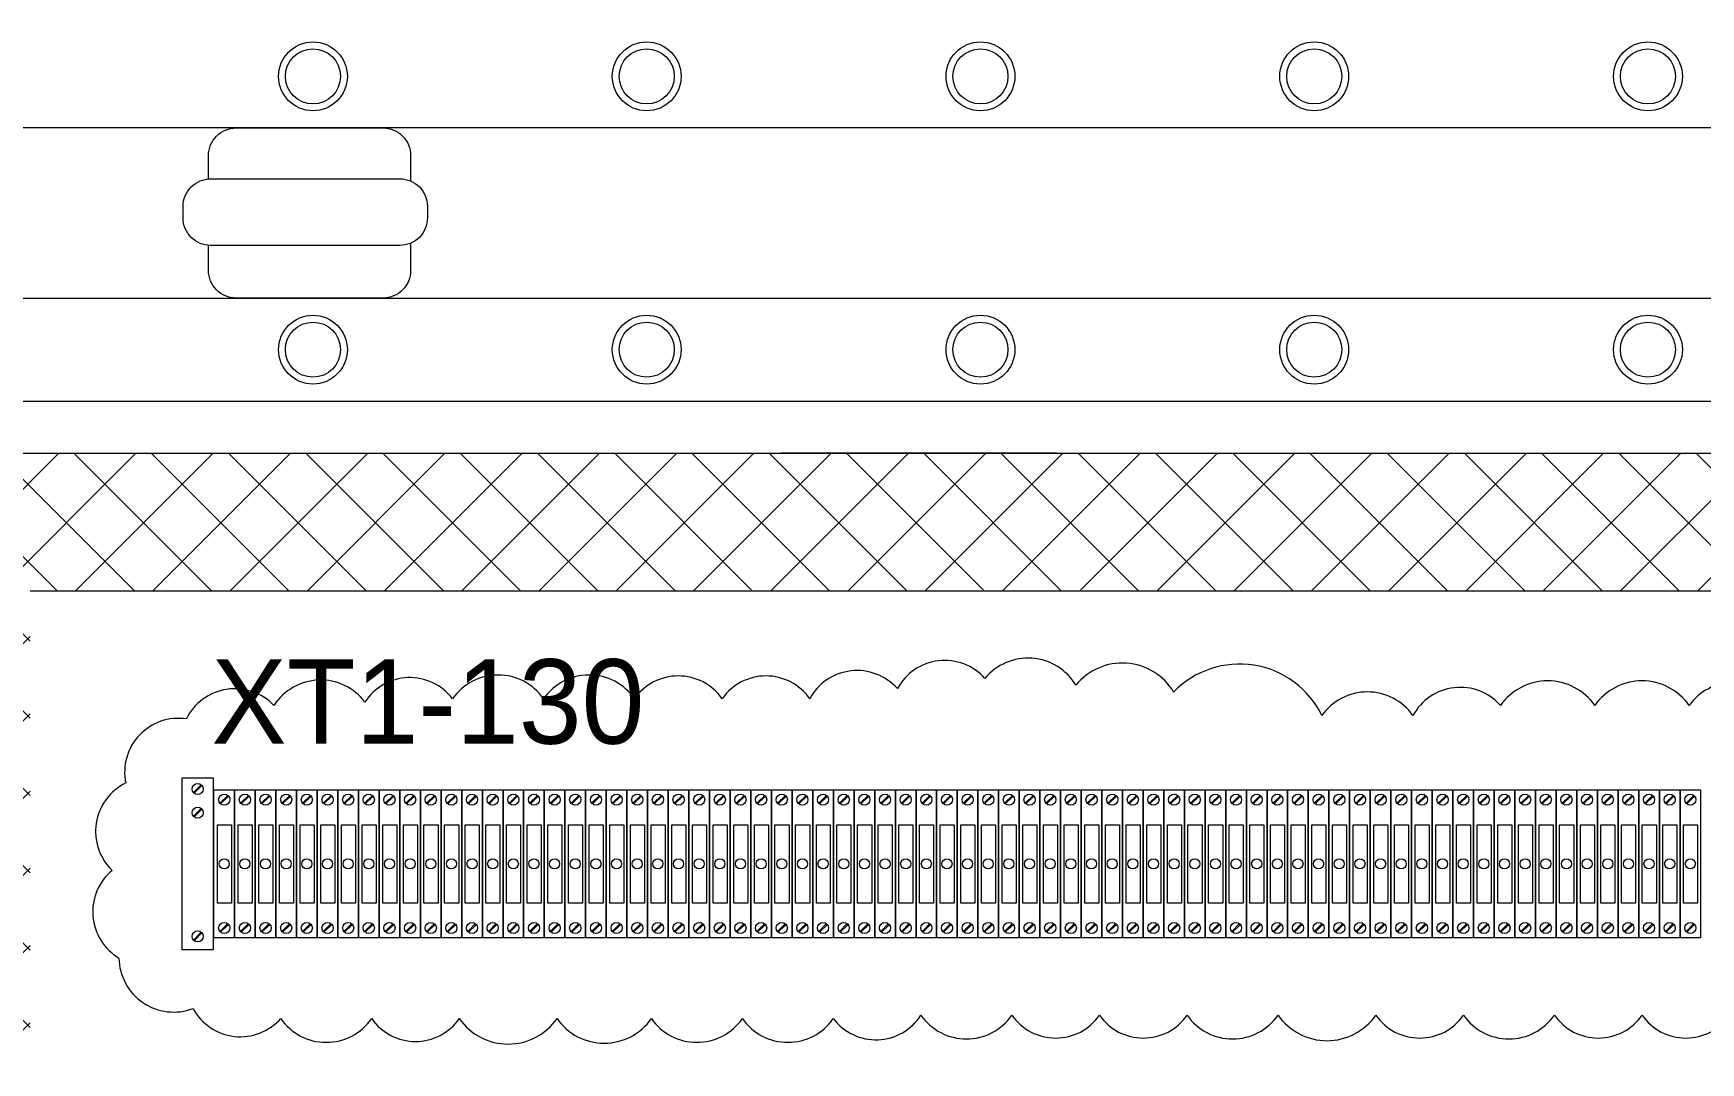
# Model space of a CAD drawing. Header units: millimetres. Extents: x 32626 to 72822, y 60047 to 123188.
# Drawn here: x 33074.3 to 33365, y 68895.9 to 69075.4 of the extents above; entities that cross this region are included whole.
import ezdxf

# ---------------------------------------------------------------- set-up
doc = ezdxf.new("R2010")
doc.units = ezdxf.units.MM
doc.header["$LTSCALE"] = 10
doc.layers.add('1轮廓实线层', color=7, linetype='Continuous', lineweight=18)
doc.layers.add('6文字层', color=3, linetype='Continuous', lineweight=18)
doc.styles.add('样式 1', font='SIMYOU.TTF', dxfattribs={"width": 0.75})

msp = doc.modelspace()

# ---------------------------------------------------------------- hatches: boundary and pattern name
at = {"layer": '1轮廓实线层'}
h = msp.add_hatch(dxfattribs=at)
h.set_pattern_fill('ANSI37', color=256, scale=3, style=0)
h.set_pattern_definition([(45, (1626.673, 2082.644), (-6.7351921, 6.7351921), []), (135, (1626.673, 2082.644), (-6.7351921, -6.7351921), [])])
h.paths.add_polyline_path([(33783.76, 68756.33), (33783.76, 69002.19), (33049.69, 69002.19), (33049.69, 68756.33)])
h.paths.add_polyline_path([(33759.76, 68780.33), (33759.76, 68867.26), (33073.69, 68867.26), (33073.69, 68780.33)], flags=16)
h.paths.add_polyline_path([(33759.76, 68891.26), (33759.76, 68978.19), (33073.69, 68978.19), (33073.69, 68891.26)], flags=16)

# ---------------------------------------------------------------- linework, layer by layer
for p, q in [((33019.53, 69011.26), (33813.93, 69011.26)), ((33049.69, 69002.19), (33783.76, 69002.19)), ((33252.69, 69002.19), (33204.69, 69002.19)), ((33073.69, 68978.19), (33759.76, 68978.19))]:
    msp.add_line(p, q, dxfattribs=at)
at = {"layer": '1轮廓实线层', "lineweight": 13}
for p, q in [((33100.23, 68945.58), (33105.63, 68945.58)), ((33100.23, 68915.58), (33100.23, 68945.58)), ((33105.63, 68945.58), (33105.63, 68915.58)), ((33102.18, 68943.02), (33103.56, 68944.4)), ((33102.3, 68942.9), (33103.68, 68944.27)), ((33105.76, 68917.7), (33105.76, 68943.5)), ((33105.76, 68943.5), (33109.36, 68943.5)), ((33106.81, 68941.16), (33108.19, 68942.54)), ((33106.93, 68941.04), (33108.31, 68942.42)), ((33109.36, 68943.5), (33109.36, 68917.7)), ((33109.36, 68943.5), (33112.96, 68943.5)), ((33109.36, 68917.7), (33109.36, 68943.5)), ((33110.41, 68941.16), (33111.79, 68942.54)), ((33110.53, 68941.04), (33111.91, 68942.42)), ((33112.96, 68943.5), (33112.96, 68917.7)), ((33112.96, 68943.5), (33116.56, 68943.5)), ((33112.96, 68917.7), (33112.96, 68943.5)), ((33114.01, 68941.16), (33115.39, 68942.54)), ((33114.13, 68941.04), (33115.51, 68942.42)), ((33116.56, 68943.5), (33116.56, 68917.7)), ((33116.56, 68943.5), (33120.16, 68943.5)), ((33116.56, 68917.7), (33116.56, 68943.5)), ((33117.61, 68941.16), (33118.99, 68942.54)), ((33117.73, 68941.04), (33119.11, 68942.42)), ((33120.16, 68943.5), (33120.16, 68917.7)), ((33120.16, 68943.5), (33123.76, 68943.5)), ((33120.16, 68917.7), (33120.16, 68943.5)), ((33121.21, 68941.16), (33122.59, 68942.54)), ((33121.34, 68941.04), (33122.71, 68942.42)), ((33123.76, 68943.5), (33123.76, 68917.7)), ((33123.77, 68943.5), (33127.37, 68943.5)), ((33123.77, 68917.7), (33123.77, 68943.5)), ((33124.82, 68941.16), (33126.19, 68942.54)), ((33124.94, 68941.04), (33126.32, 68942.42)), ((33127.37, 68943.5), (33127.37, 68917.7)), ((33127.37, 68943.5), (33130.97, 68943.5)), ((33127.37, 68917.7), (33127.37, 68943.5)), ((33128.42, 68941.16), (33129.8, 68942.54)), ((33128.54, 68941.04), (33129.92, 68942.42)), ((33130.97, 68943.5), (33130.97, 68917.7)), ((33130.97, 68943.5), (33134.57, 68943.5)), ((33130.97, 68917.7), (33130.97, 68943.5)), ((33132.02, 68941.16), (33133.4, 68942.54)), ((33132.14, 68941.04), (33133.52, 68942.42)), ((33134.57, 68943.5), (33134.57, 68917.7)), ((33134.57, 68943.5), (33138.17, 68943.5)), ((33134.57, 68917.7), (33134.57, 68943.5)), ((33135.62, 68941.16), (33137, 68942.54)), ((33135.74, 68941.04), (33137.12, 68942.42)), ((33138.17, 68943.5), (33138.17, 68917.7)), ((33138.17, 68943.5), (33141.77, 68943.5)), ((33138.17, 68917.7), (33138.17, 68943.5)), ((33139.22, 68941.16), (33140.6, 68942.54)), ((33139.34, 68941.04), (33140.72, 68942.42)), ((33141.77, 68943.5), (33141.77, 68917.7)), ((33141.77, 68943.5), (33145.37, 68943.5)), ((33141.77, 68917.7), (33141.77, 68943.5)), ((33142.82, 68941.16), (33144.2, 68942.54)), ((33142.94, 68941.04), (33144.32, 68942.42)), ((33145.37, 68943.5), (33145.37, 68917.7)), ((33145.37, 68943.5), (33148.97, 68943.5)), ((33145.37, 68917.7), (33145.37, 68943.5)), ((33146.42, 68941.16), (33147.8, 68942.54)), ((33146.54, 68941.04), (33147.92, 68942.42)), ((33148.97, 68943.5), (33148.97, 68917.7)), ((33148.97, 68943.5), (33152.57, 68943.5)), ((33148.97, 68917.7), (33148.97, 68943.5)), ((33150.02, 68941.16), (33151.4, 68942.54)), ((33150.14, 68941.04), (33151.52, 68942.42)), ((33152.57, 68943.5), (33152.57, 68917.7)), ((33152.57, 68943.5), (33156.17, 68943.5)), ((33152.57, 68917.7), (33152.57, 68943.5)), ((33153.62, 68941.16), (33155, 68942.54)), ((33153.74, 68941.04), (33155.12, 68942.42)), ((33156.17, 68943.5), (33156.17, 68917.7)), ((33156.17, 68943.5), (33159.77, 68943.5)), ((33156.17, 68917.7), (33156.17, 68943.5)), ((33157.22, 68941.16), (33158.6, 68942.54)), ((33157.34, 68941.04), (33158.72, 68942.42)), ((33159.77, 68943.5), (33159.77, 68917.7)), ((33159.77, 68943.5), (33163.37, 68943.5)), ((33159.77, 68917.7), (33159.77, 68943.5)), ((33160.82, 68941.16), (33162.2, 68942.54)), ((33160.94, 68941.04), (33162.32, 68942.42)), ((33163.37, 68943.5), (33163.37, 68917.7)), ((33163.37, 68943.5), (33166.97, 68943.5)), ((33163.37, 68917.7), (33163.37, 68943.5)), ((33164.42, 68941.16), (33165.8, 68942.54)), ((33164.55, 68941.04), (33165.92, 68942.42)), ((33166.97, 68943.5), (33166.97, 68917.7)), ((33166.97, 68943.5), (33170.57, 68943.5)), ((33166.97, 68917.7), (33166.97, 68943.5)), ((33168.03, 68941.16), (33169.4, 68942.54)), ((33168.15, 68941.04), (33169.53, 68942.42)), ((33170.57, 68943.5), (33170.57, 68917.7)), ((33170.58, 68943.5), (33174.18, 68943.5)), ((33170.58, 68917.7), (33170.58, 68943.5)), ((33171.63, 68941.16), (33173.01, 68942.54)), ((33171.75, 68941.04), (33173.13, 68942.42)), ((33174.18, 68943.5), (33174.18, 68917.7)), ((33174.18, 68943.5), (33177.78, 68943.5)), ((33174.18, 68917.7), (33174.18, 68943.5)), ((33175.23, 68941.16), (33176.61, 68942.54)), ((33175.35, 68941.04), (33176.73, 68942.42)), ((33177.78, 68943.5), (33177.78, 68917.7)), ((33177.78, 68943.5), (33181.38, 68943.5)), ((33177.78, 68917.7), (33177.78, 68943.5)), ((33178.83, 68941.16), (33180.21, 68942.54)), ((33178.95, 68941.04), (33180.33, 68942.42)), ((33181.38, 68943.5), (33181.38, 68917.7)), ((33181.38, 68943.5), (33184.98, 68943.5)), ((33181.38, 68917.7), (33181.38, 68943.5)), ((33182.43, 68941.16), (33183.81, 68942.54)), ((33182.55, 68941.04), (33183.93, 68942.42)), ((33184.98, 68943.5), (33184.98, 68917.7)), ((33184.98, 68943.5), (33188.58, 68943.5)), ((33184.98, 68917.7), (33184.98, 68943.5)), ((33186.03, 68941.16), (33187.41, 68942.54)), ((33186.15, 68941.04), (33187.53, 68942.42)), ((33188.58, 68943.5), (33188.58, 68917.7)), ((33188.58, 68943.5), (33192.18, 68943.5)), ((33188.58, 68917.7), (33188.58, 68943.5)), ((33189.63, 68941.16), (33191.01, 68942.54)), ((33189.75, 68941.04), (33191.13, 68942.42)), ((33192.18, 68943.5), (33192.18, 68917.7)), ((33192.18, 68943.5), (33195.78, 68943.5)), ((33192.18, 68917.7), (33192.18, 68943.5)), ((33193.23, 68941.16), (33194.61, 68942.54)), ((33193.35, 68941.04), (33194.73, 68942.42)), ((33195.78, 68943.5), (33195.78, 68917.7)), ((33195.78, 68943.5), (33199.38, 68943.5)), ((33195.78, 68917.7), (33195.78, 68943.5)), ((33196.83, 68941.16), (33198.21, 68942.54)), ((33196.95, 68941.04), (33198.33, 68942.42)), ((33199.38, 68943.5), (33199.38, 68917.7)), ((33199.38, 68943.5), (33202.98, 68943.5)), ((33199.38, 68917.7), (33199.38, 68943.5)), ((33200.43, 68941.16), (33201.81, 68942.54)), ((33200.55, 68941.04), (33201.93, 68942.42)), ((33202.98, 68943.5), (33202.98, 68917.7)), ((33202.98, 68943.5), (33206.58, 68943.5)), ((33202.98, 68917.7), (33202.98, 68943.5)), ((33204.03, 68941.16), (33205.41, 68942.54)), ((33204.15, 68941.04), (33205.53, 68942.42)), ((33206.58, 68943.5), (33206.58, 68917.7)), ((33206.58, 68943.5), (33210.18, 68943.5)), ((33206.58, 68917.7), (33206.58, 68943.5)), ((33207.63, 68941.16), (33209.01, 68942.54)), ((33207.75, 68941.04), (33209.13, 68942.42)), ((33210.18, 68943.5), (33210.18, 68917.7)), ((33210.18, 68943.5), (33213.78, 68943.5)), ((33210.18, 68917.7), (33210.18, 68943.5)), ((33211.23, 68941.16), (33212.61, 68942.54)), ((33211.36, 68941.04), (33212.73, 68942.42)), ((33213.78, 68943.5), (33213.78, 68917.7)), ((33213.79, 68943.5), (33217.39, 68943.5)), ((33213.79, 68917.7), (33213.79, 68943.5)), ((33214.84, 68941.16), (33216.21, 68942.54)), ((33214.96, 68941.04), (33216.34, 68942.42)), ((33217.39, 68943.5), (33217.39, 68917.7)), ((33217.39, 68943.5), (33220.99, 68943.5)), ((33217.39, 68917.7), (33217.39, 68943.5)), ((33218.44, 68941.16), (33219.82, 68942.54)), ((33218.56, 68941.04), (33219.94, 68942.42)), ((33220.99, 68943.5), (33220.99, 68917.7)), ((33220.99, 68943.5), (33224.59, 68943.5)), ((33220.99, 68917.7), (33220.99, 68943.5)), ((33222.04, 68941.16), (33223.42, 68942.54)), ((33222.16, 68941.04), (33223.54, 68942.42)), ((33224.59, 68943.5), (33224.59, 68917.7)), ((33224.59, 68943.5), (33228.19, 68943.5)), ((33224.59, 68917.7), (33224.59, 68943.5)), ((33225.64, 68941.16), (33227.02, 68942.54)), ((33225.76, 68941.04), (33227.14, 68942.42)), ((33228.19, 68943.5), (33228.19, 68917.7)), ((33228.19, 68943.5), (33231.79, 68943.5)), ((33228.19, 68917.7), (33228.19, 68943.5)), ((33229.24, 68941.16), (33230.62, 68942.54)), ((33229.36, 68941.04), (33230.74, 68942.42)), ((33231.79, 68943.5), (33231.79, 68917.7)), ((33231.79, 68943.5), (33235.39, 68943.5)), ((33231.79, 68917.7), (33231.79, 68943.5)), ((33232.84, 68941.16), (33234.22, 68942.54)), ((33232.96, 68941.04), (33234.34, 68942.42)), ((33235.39, 68943.5), (33235.39, 68917.7)), ((33235.39, 68943.5), (33238.99, 68943.5)), ((33235.39, 68917.7), (33235.39, 68943.5)), ((33236.44, 68941.16), (33237.82, 68942.54)), ((33236.56, 68941.04), (33237.94, 68942.42)), ((33238.99, 68943.5), (33238.99, 68917.7)), ((33238.99, 68943.5), (33242.59, 68943.5)), ((33238.99, 68917.7), (33238.99, 68943.5)), ((33240.04, 68941.16), (33241.42, 68942.54)), ((33240.16, 68941.04), (33241.54, 68942.42)), ((33242.59, 68943.5), (33242.59, 68917.7)), ((33242.59, 68943.5), (33246.19, 68943.5)), ((33242.59, 68917.7), (33242.59, 68943.5)), ((33243.64, 68941.16), (33245.02, 68942.54)), ((33243.76, 68941.04), (33245.14, 68942.42)), ((33246.19, 68943.5), (33246.19, 68917.7)), ((33246.19, 68943.5), (33249.79, 68943.5)), ((33246.19, 68917.7), (33246.19, 68943.5)), ((33247.24, 68941.16), (33248.62, 68942.54)), ((33247.36, 68941.04), (33248.74, 68942.42)), ((33249.79, 68943.5), (33249.79, 68917.7)), ((33249.79, 68943.5), (33253.39, 68943.5)), ((33249.79, 68917.7), (33249.79, 68943.5)), ((33250.84, 68941.16), (33252.22, 68942.54)), ((33250.96, 68941.04), (33252.34, 68942.42)), ((33253.39, 68943.5), (33253.39, 68917.7)), ((33253.39, 68943.5), (33256.99, 68943.5)), ((33253.39, 68917.7), (33253.39, 68943.5)), ((33254.44, 68941.16), (33255.82, 68942.54)), ((33254.57, 68941.04), (33255.94, 68942.42)), ((33256.99, 68943.5), (33256.99, 68917.7)), ((33257, 68943.5), (33260.6, 68943.5)), ((33257, 68917.7), (33257, 68943.5)), ((33258.05, 68941.16), (33259.42, 68942.54)), ((33258.17, 68941.04), (33259.55, 68942.42)), ((33260.6, 68943.5), (33260.6, 68917.7)), ((33260.6, 68943.5), (33264.2, 68943.5)), ((33260.6, 68917.7), (33260.6, 68943.5)), ((33261.65, 68941.16), (33263.03, 68942.54)), ((33261.77, 68941.04), (33263.15, 68942.42)), ((33264.2, 68943.5), (33264.2, 68917.7)), ((33264.2, 68943.5), (33267.8, 68943.5)), ((33264.2, 68917.7), (33264.2, 68943.5)), ((33265.25, 68941.16), (33266.63, 68942.54)), ((33265.37, 68941.04), (33266.75, 68942.42)), ((33267.8, 68943.5), (33267.8, 68917.7)), ((33267.8, 68943.5), (33271.4, 68943.5)), ((33267.8, 68917.7), (33267.8, 68943.5)), ((33268.85, 68941.16), (33270.23, 68942.54)), ((33268.97, 68941.04), (33270.35, 68942.42)), ((33271.4, 68943.5), (33271.4, 68917.7)), ((33271.4, 68943.5), (33275, 68943.5)), ((33271.4, 68917.7), (33271.4, 68943.5)), ((33272.45, 68941.16), (33273.83, 68942.54)), ((33272.57, 68941.04), (33273.95, 68942.42)), ((33275, 68943.5), (33275, 68917.7)), ((33275, 68943.5), (33278.6, 68943.5)), ((33275, 68917.7), (33275, 68943.5)), ((33276.05, 68941.16), (33277.43, 68942.54)), ((33276.17, 68941.04), (33277.55, 68942.42)), ((33278.6, 68943.5), (33278.6, 68917.7)), ((33278.6, 68943.5), (33282.2, 68943.5)), ((33278.6, 68917.7), (33278.6, 68943.5)), ((33279.65, 68941.16), (33281.03, 68942.54)), ((33279.77, 68941.04), (33281.15, 68942.42)), ((33282.2, 68943.5), (33282.2, 68917.7)), ((33282.2, 68943.5), (33285.8, 68943.5)), ((33282.2, 68917.7), (33282.2, 68943.5)), ((33283.25, 68941.16), (33284.63, 68942.54)), ((33283.37, 68941.04), (33284.75, 68942.42)), ((33285.8, 68943.5), (33285.8, 68917.7)), ((33285.8, 68943.5), (33289.4, 68943.5)), ((33285.8, 68917.7), (33285.8, 68943.5)), ((33286.85, 68941.16), (33288.23, 68942.54)), ((33286.97, 68941.04), (33288.35, 68942.42)), ((33289.4, 68943.5), (33289.4, 68917.7)), ((33289.4, 68943.5), (33293, 68943.5)), ((33289.4, 68917.7), (33289.4, 68943.5)), ((33290.45, 68941.16), (33291.83, 68942.54)), ((33290.57, 68941.04), (33291.95, 68942.42)), ((33293, 68943.5), (33293, 68917.7)), ((33293, 68943.5), (33296.6, 68943.5)), ((33293, 68917.7), (33293, 68943.5)), ((33294.05, 68941.16), (33295.43, 68942.54)), ((33294.17, 68941.04), (33295.55, 68942.42)), ((33296.6, 68943.5), (33296.6, 68917.7)), ((33296.6, 68943.5), (33300.2, 68943.5)), ((33296.6, 68917.7), (33296.6, 68943.5)), ((33297.65, 68941.16), (33299.03, 68942.54)), ((33297.78, 68941.04), (33299.15, 68942.42)), ((33300.2, 68943.5), (33300.2, 68917.7)), ((33300.2, 68943.5), (33303.8, 68943.5)), ((33300.2, 68917.7), (33300.2, 68943.5)), ((33301.25, 68941.16), (33302.63, 68942.54)), ((33301.38, 68941.04), (33302.75, 68942.42)), ((33303.8, 68943.5), (33303.8, 68917.7)), ((33303.81, 68943.5), (33307.41, 68943.5)), ((33303.81, 68917.7), (33303.81, 68943.5)), ((33304.86, 68941.16), (33306.23, 68942.54)), ((33304.98, 68941.04), (33306.36, 68942.42)), ((33307.41, 68943.5), (33307.41, 68917.7)), ((33307.41, 68943.5), (33311.01, 68943.5)), ((33307.41, 68917.7), (33307.41, 68943.5)), ((33308.46, 68941.16), (33309.84, 68942.54)), ((33308.58, 68941.04), (33309.96, 68942.42)), ((33311.01, 68943.5), (33311.01, 68917.7)), ((33311.01, 68943.5), (33314.61, 68943.5)), ((33311.01, 68917.7), (33311.01, 68943.5)), ((33312.06, 68941.16), (33313.44, 68942.54)), ((33312.18, 68941.04), (33313.56, 68942.42)), ((33314.61, 68943.5), (33314.61, 68917.7)), ((33314.61, 68943.5), (33318.21, 68943.5)), ((33314.61, 68917.7), (33314.61, 68943.5)), ((33315.66, 68941.16), (33317.04, 68942.54)), ((33315.78, 68941.04), (33317.16, 68942.42)), ((33318.21, 68943.5), (33318.21, 68917.7)), ((33318.21, 68943.5), (33321.81, 68943.5)), ((33318.21, 68917.7), (33318.21, 68943.5)), ((33319.26, 68941.16), (33320.64, 68942.54)), ((33319.38, 68941.04), (33320.76, 68942.42)), ((33321.81, 68943.5), (33321.81, 68917.7)), ((33321.81, 68943.5), (33325.41, 68943.5)), ((33321.81, 68917.7), (33321.81, 68943.5)), ((33322.86, 68941.16), (33324.24, 68942.54)), ((33322.98, 68941.04), (33324.36, 68942.42)), ((33325.41, 68943.5), (33325.41, 68917.7)), ((33325.41, 68943.5), (33329.01, 68943.5)), ((33325.41, 68917.7), (33325.41, 68943.5)), ((33326.46, 68941.16), (33327.84, 68942.54)), ((33326.58, 68941.04), (33327.96, 68942.42)), ((33329.01, 68943.5), (33329.01, 68917.7)), ((33329.01, 68943.5), (33332.61, 68943.5)), ((33329.01, 68917.7), (33329.01, 68943.5)), ((33330.06, 68941.16), (33331.44, 68942.54)), ((33330.18, 68941.04), (33331.56, 68942.42)), ((33332.61, 68943.5), (33332.61, 68917.7)), ((33332.61, 68943.5), (33336.21, 68943.5)), ((33332.61, 68917.7), (33332.61, 68943.5)), ((33333.66, 68941.16), (33335.04, 68942.54)), ((33333.78, 68941.04), (33335.16, 68942.42)), ((33336.21, 68943.5), (33336.21, 68917.7)), ((33336.21, 68943.5), (33339.81, 68943.5)), ((33336.21, 68917.7), (33336.21, 68943.5)), ((33337.26, 68941.16), (33338.64, 68942.54)), ((33337.38, 68941.04), (33338.76, 68942.42)), ((33339.81, 68943.5), (33339.81, 68917.7)), ((33339.81, 68943.5), (33343.41, 68943.5)), ((33339.81, 68917.7), (33339.81, 68943.5)), ((33340.86, 68941.16), (33342.24, 68942.54)), ((33340.98, 68941.04), (33342.36, 68942.42)), ((33343.41, 68943.5), (33343.41, 68917.7)), ((33343.41, 68943.5), (33347.01, 68943.5)), ((33343.41, 68917.7), (33343.41, 68943.5)), ((33344.46, 68941.16), (33345.84, 68942.54)), ((33344.59, 68941.04), (33345.96, 68942.42)), ((33347.01, 68943.5), (33347.01, 68917.7)), ((33347.02, 68943.5), (33350.62, 68943.5)), ((33347.02, 68917.7), (33347.02, 68943.5)), ((33348.07, 68941.16), (33349.44, 68942.54)), ((33348.19, 68941.04), (33349.57, 68942.42)), ((33350.62, 68943.5), (33350.62, 68917.7)), ((33350.62, 68943.5), (33354.22, 68943.5)), ((33350.62, 68917.7), (33350.62, 68943.5)), ((33351.67, 68941.16), (33353.05, 68942.54)), ((33351.79, 68941.04), (33353.17, 68942.42)), ((33354.22, 68943.5), (33354.22, 68917.7)), ((33354.22, 68943.5), (33357.82, 68943.5)), ((33354.22, 68917.7), (33354.22, 68943.5)), ((33355.27, 68941.16), (33356.65, 68942.54)), ((33355.39, 68941.04), (33356.77, 68942.42)), ((33357.82, 68943.5), (33357.82, 68917.7)), ((33357.82, 68943.5), (33361.42, 68943.5)), ((33357.82, 68917.7), (33357.82, 68943.5)), ((33358.87, 68941.16), (33360.25, 68942.54)), ((33358.99, 68941.04), (33360.37, 68942.42)), ((33361.42, 68943.5), (33361.42, 68917.7)), ((33361.42, 68943.5), (33365.02, 68943.5)), ((33361.42, 68917.7), (33361.42, 68943.5)), ((33362.47, 68941.16), (33363.85, 68942.54)), ((33362.59, 68941.04), (33363.97, 68942.42)), ((33365.02, 68943.5), (33365.02, 68917.7)), ((33102.18, 68938.89), (33103.56, 68940.27)), ((33102.3, 68938.77), (33103.68, 68940.15)), ((33106.81, 68918.79), (33108.19, 68920.17)), ((33106.93, 68918.67), (33108.31, 68920.04)), ((33110.41, 68918.79), (33111.79, 68920.17)), ((33110.53, 68918.67), (33111.91, 68920.04)), ((33114.01, 68918.79), (33115.39, 68920.17)), ((33114.13, 68918.67), (33115.51, 68920.04)), ((33117.61, 68918.79), (33118.99, 68920.17)), ((33117.73, 68918.67), (33119.11, 68920.04)), ((33121.21, 68918.79), (33122.59, 68920.17)), ((33121.34, 68918.67), (33122.71, 68920.04)), ((33124.82, 68918.79), (33126.19, 68920.17)), ((33124.94, 68918.67), (33126.32, 68920.04)), ((33128.42, 68918.79), (33129.8, 68920.17)), ((33128.54, 68918.67), (33129.92, 68920.04)), ((33132.02, 68918.79), (33133.4, 68920.17)), ((33132.14, 68918.67), (33133.52, 68920.04)), ((33135.62, 68918.79), (33137, 68920.17)), ((33135.74, 68918.67), (33137.12, 68920.04)), ((33139.22, 68918.79), (33140.6, 68920.17)), ((33139.34, 68918.67), (33140.72, 68920.04)), ((33142.82, 68918.79), (33144.2, 68920.17)), ((33142.94, 68918.67), (33144.32, 68920.04)), ((33146.42, 68918.79), (33147.8, 68920.17)), ((33146.54, 68918.67), (33147.92, 68920.04)), ((33150.02, 68918.79), (33151.4, 68920.17)), ((33150.14, 68918.67), (33151.52, 68920.04)), ((33153.62, 68918.79), (33155, 68920.17)), ((33153.74, 68918.67), (33155.12, 68920.04)), ((33157.22, 68918.79), (33158.6, 68920.17)), ((33157.34, 68918.67), (33158.72, 68920.04)), ((33160.82, 68918.79), (33162.2, 68920.17)), ((33160.94, 68918.67), (33162.32, 68920.04)), ((33164.42, 68918.79), (33165.8, 68920.17)), ((33164.55, 68918.67), (33165.92, 68920.04)), ((33168.03, 68918.79), (33169.4, 68920.17)), ((33168.15, 68918.67), (33169.53, 68920.04)), ((33171.63, 68918.79), (33173.01, 68920.17)), ((33171.75, 68918.67), (33173.13, 68920.04)), ((33175.23, 68918.79), (33176.61, 68920.17)), ((33175.35, 68918.67), (33176.73, 68920.04)), ((33178.83, 68918.79), (33180.21, 68920.17)), ((33178.95, 68918.67), (33180.33, 68920.04)), ((33182.43, 68918.79), (33183.81, 68920.17)), ((33182.55, 68918.67), (33183.93, 68920.04)), ((33186.03, 68918.79), (33187.41, 68920.17)), ((33186.15, 68918.67), (33187.53, 68920.04)), ((33189.63, 68918.79), (33191.01, 68920.17)), ((33189.75, 68918.67), (33191.13, 68920.04)), ((33193.23, 68918.79), (33194.61, 68920.17)), ((33193.35, 68918.67), (33194.73, 68920.04)), ((33196.83, 68918.79), (33198.21, 68920.17)), ((33196.95, 68918.67), (33198.33, 68920.04)), ((33200.43, 68918.79), (33201.81, 68920.17)), ((33200.55, 68918.67), (33201.93, 68920.04)), ((33204.03, 68918.79), (33205.41, 68920.17)), ((33204.15, 68918.67), (33205.53, 68920.04)), ((33207.63, 68918.79), (33209.01, 68920.17)), ((33207.75, 68918.67), (33209.13, 68920.04)), ((33211.23, 68918.79), (33212.61, 68920.17)), ((33211.36, 68918.67), (33212.73, 68920.04)), ((33214.84, 68918.79), (33216.21, 68920.17)), ((33214.96, 68918.67), (33216.34, 68920.04)), ((33218.44, 68918.79), (33219.82, 68920.17)), ((33218.56, 68918.67), (33219.94, 68920.04)), ((33222.04, 68918.79), (33223.42, 68920.17)), ((33222.16, 68918.67), (33223.54, 68920.04)), ((33225.64, 68918.79), (33227.02, 68920.17)), ((33225.76, 68918.67), (33227.14, 68920.04)), ((33229.24, 68918.79), (33230.62, 68920.17)), ((33229.36, 68918.67), (33230.74, 68920.04)), ((33232.84, 68918.79), (33234.22, 68920.17)), ((33232.96, 68918.67), (33234.34, 68920.04)), ((33236.44, 68918.79), (33237.82, 68920.17)), ((33236.56, 68918.67), (33237.94, 68920.04)), ((33240.04, 68918.79), (33241.42, 68920.17)), ((33240.16, 68918.67), (33241.54, 68920.04)), ((33243.64, 68918.79), (33245.02, 68920.17)), ((33243.76, 68918.67), (33245.14, 68920.04)), ((33247.24, 68918.79), (33248.62, 68920.17)), ((33247.36, 68918.67), (33248.74, 68920.04)), ((33250.84, 68918.79), (33252.22, 68920.17)), ((33250.96, 68918.67), (33252.34, 68920.04)), ((33254.44, 68918.79), (33255.82, 68920.17)), ((33254.57, 68918.67), (33255.94, 68920.04)), ((33258.05, 68918.79), (33259.42, 68920.17)), ((33258.17, 68918.67), (33259.55, 68920.04)), ((33261.65, 68918.79), (33263.03, 68920.17)), ((33261.77, 68918.67), (33263.15, 68920.04)), ((33265.25, 68918.79), (33266.63, 68920.17)), ((33265.37, 68918.67), (33266.75, 68920.04)), ((33268.85, 68918.79), (33270.23, 68920.17)), ((33268.97, 68918.67), (33270.35, 68920.04)), ((33272.45, 68918.79), (33273.83, 68920.17)), ((33272.57, 68918.67), (33273.95, 68920.04)), ((33276.05, 68918.79), (33277.43, 68920.17)), ((33276.17, 68918.67), (33277.55, 68920.04)), ((33279.65, 68918.79), (33281.03, 68920.17)), ((33279.77, 68918.67), (33281.15, 68920.04)), ((33283.25, 68918.79), (33284.63, 68920.17)), ((33283.37, 68918.67), (33284.75, 68920.04)), ((33286.85, 68918.79), (33288.23, 68920.17)), ((33286.97, 68918.67), (33288.35, 68920.04)), ((33290.45, 68918.79), (33291.83, 68920.17)), ((33290.57, 68918.67), (33291.95, 68920.04)), ((33294.05, 68918.79), (33295.43, 68920.17)), ((33294.17, 68918.67), (33295.55, 68920.04)), ((33297.65, 68918.79), (33299.03, 68920.17)), ((33297.78, 68918.67), (33299.15, 68920.04)), ((33301.25, 68918.79), (33302.63, 68920.17)), ((33301.38, 68918.67), (33302.75, 68920.04)), ((33304.86, 68918.79), (33306.23, 68920.17)), ((33304.98, 68918.67), (33306.36, 68920.04)), ((33308.46, 68918.79), (33309.84, 68920.17)), ((33308.58, 68918.67), (33309.96, 68920.04)), ((33312.06, 68918.79), (33313.44, 68920.17)), ((33312.18, 68918.67), (33313.56, 68920.04)), ((33315.66, 68918.79), (33317.04, 68920.17)), ((33315.78, 68918.67), (33317.16, 68920.04)), ((33319.26, 68918.79), (33320.64, 68920.17)), ((33319.38, 68918.67), (33320.76, 68920.04)), ((33322.86, 68918.79), (33324.24, 68920.17)), ((33322.98, 68918.67), (33324.36, 68920.04)), ((33326.46, 68918.79), (33327.84, 68920.17)), ((33326.58, 68918.67), (33327.96, 68920.04)), ((33330.06, 68918.79), (33331.44, 68920.17)), ((33330.18, 68918.67), (33331.56, 68920.04)), ((33333.66, 68918.79), (33335.04, 68920.17)), ((33333.78, 68918.67), (33335.16, 68920.04)), ((33337.26, 68918.79), (33338.64, 68920.17)), ((33337.38, 68918.67), (33338.76, 68920.04)), ((33340.86, 68918.79), (33342.24, 68920.17)), ((33340.98, 68918.67), (33342.36, 68920.04)), ((33344.46, 68918.79), (33345.84, 68920.17)), ((33344.59, 68918.67), (33345.96, 68920.04)), ((33348.07, 68918.79), (33349.44, 68920.17)), ((33348.19, 68918.67), (33349.57, 68920.04)), ((33351.67, 68918.79), (33353.05, 68920.17)), ((33351.79, 68918.67), (33353.17, 68920.04)), ((33355.27, 68918.79), (33356.65, 68920.17)), ((33355.39, 68918.67), (33356.77, 68920.04)), ((33358.87, 68918.79), (33360.25, 68920.17)), ((33358.99, 68918.67), (33360.37, 68920.04)), ((33362.47, 68918.79), (33363.85, 68920.17)), ((33362.59, 68918.67), (33363.97, 68920.04)), ((33102.18, 68917.32), (33103.56, 68918.7)), ((33102.3, 68917.2), (33103.68, 68918.58)), ((33109.36, 68917.7), (33105.76, 68917.7)), ((33112.96, 68917.7), (33109.36, 68917.7)), ((33116.56, 68917.7), (33112.96, 68917.7)), ((33120.16, 68917.7), (33116.56, 68917.7)), ((33123.76, 68917.7), (33120.16, 68917.7)), ((33127.37, 68917.7), (33123.77, 68917.7)), ((33130.97, 68917.7), (33127.37, 68917.7)), ((33134.57, 68917.7), (33130.97, 68917.7)), ((33138.17, 68917.7), (33134.57, 68917.7)), ((33141.77, 68917.7), (33138.17, 68917.7)), ((33145.37, 68917.7), (33141.77, 68917.7)), ((33148.97, 68917.7), (33145.37, 68917.7)), ((33152.57, 68917.7), (33148.97, 68917.7)), ((33156.17, 68917.7), (33152.57, 68917.7)), ((33159.77, 68917.7), (33156.17, 68917.7)), ((33163.37, 68917.7), (33159.77, 68917.7)), ((33166.97, 68917.7), (33163.37, 68917.7)), ((33170.57, 68917.7), (33166.97, 68917.7)), ((33174.18, 68917.7), (33170.58, 68917.7)), ((33177.78, 68917.7), (33174.18, 68917.7)), ((33181.38, 68917.7), (33177.78, 68917.7)), ((33184.98, 68917.7), (33181.38, 68917.7)), ((33188.58, 68917.7), (33184.98, 68917.7)), ((33192.18, 68917.7), (33188.58, 68917.7)), ((33195.78, 68917.7), (33192.18, 68917.7)), ((33199.38, 68917.7), (33195.78, 68917.7)), ((33202.98, 68917.7), (33199.38, 68917.7)), ((33206.58, 68917.7), (33202.98, 68917.7)), ((33210.18, 68917.7), (33206.58, 68917.7)), ((33213.78, 68917.7), (33210.18, 68917.7)), ((33217.39, 68917.7), (33213.79, 68917.7)), ((33220.99, 68917.7), (33217.39, 68917.7)), ((33224.59, 68917.7), (33220.99, 68917.7)), ((33228.19, 68917.7), (33224.59, 68917.7)), ((33231.79, 68917.7), (33228.19, 68917.7)), ((33235.39, 68917.7), (33231.79, 68917.7)), ((33238.99, 68917.7), (33235.39, 68917.7)), ((33242.59, 68917.7), (33238.99, 68917.7)), ((33246.19, 68917.7), (33242.59, 68917.7)), ((33249.79, 68917.7), (33246.19, 68917.7)), ((33253.39, 68917.7), (33249.79, 68917.7)), ((33256.99, 68917.7), (33253.39, 68917.7)), ((33260.6, 68917.7), (33257, 68917.7)), ((33264.2, 68917.7), (33260.6, 68917.7)), ((33267.8, 68917.7), (33264.2, 68917.7)), ((33271.4, 68917.7), (33267.8, 68917.7)), ((33275, 68917.7), (33271.4, 68917.7)), ((33278.6, 68917.7), (33275, 68917.7)), ((33282.2, 68917.7), (33278.6, 68917.7)), ((33285.8, 68917.7), (33282.2, 68917.7)), ((33289.4, 68917.7), (33285.8, 68917.7)), ((33293, 68917.7), (33289.4, 68917.7)), ((33296.6, 68917.7), (33293, 68917.7)), ((33300.2, 68917.7), (33296.6, 68917.7)), ((33303.8, 68917.7), (33300.2, 68917.7)), ((33307.41, 68917.7), (33303.81, 68917.7)), ((33311.01, 68917.7), (33307.41, 68917.7)), ((33314.61, 68917.7), (33311.01, 68917.7)), ((33318.21, 68917.7), (33314.61, 68917.7)), ((33321.81, 68917.7), (33318.21, 68917.7)), ((33325.41, 68917.7), (33321.81, 68917.7)), ((33329.01, 68917.7), (33325.41, 68917.7)), ((33332.61, 68917.7), (33329.01, 68917.7)), ((33336.21, 68917.7), (33332.61, 68917.7)), ((33339.81, 68917.7), (33336.21, 68917.7)), ((33343.41, 68917.7), (33339.81, 68917.7)), ((33347.01, 68917.7), (33343.41, 68917.7)), ((33350.62, 68917.7), (33347.02, 68917.7)), ((33354.22, 68917.7), (33350.62, 68917.7)), ((33357.82, 68917.7), (33354.22, 68917.7)), ((33361.42, 68917.7), (33357.82, 68917.7)), ((33365.02, 68917.7), (33361.42, 68917.7)), ((33105.63, 68915.58), (33100.23, 68915.58))]:
    msp.add_line(p, q, dxfattribs=at)
at = {"layer": '1轮廓实线层'}
for points in [[(33831.63, 69058.91), (33003.63, 69058.91, -0.414214), (32997.63, 69064.91), (32997.63, 69532.91, -0.414214), (33003.63, 69538.91)], [(33104.82, 69050.03), (33104.82, 69054.11, -0.414214), (33109.62, 69058.91), (33135.26, 69058.91, -0.414214), (33140.06, 69054.11), (33140.06, 69049.66)], [(33140.06, 69038.81), (33140.06, 69034.06, -0.414214), (33135.26, 69029.26), (33109.62, 69029.26, -0.414214), (33104.82, 69034.06), (33104.82, 69038.44)], [(33002.43, 68729.26, -0.414214), (32997.63, 68734.06), (32997.63, 69024.46, -0.414214), (33002.43, 69029.26), (33485.38, 69029.26)]]:
    msp.add_lwpolyline(points, format="xyb", dxfattribs=at)
msp.add_lwpolyline([(33100.39, 69045.24, -0.414214), (33105.19, 69050.04), (33138.19, 69050.04, -0.414214), (33142.99, 69045.24), (33142.99, 69043.23, -0.414214), (33138.19, 69038.43), (33105.19, 69038.43, -0.414214), (33100.39, 69043.23)], format="xyb", close=True, dxfattribs=at)
at = {"layer": '1轮廓实线层', "color": 1}
msp.add_lwpolyline([(33378.3, 68958.22, 0.520567), (33363.03, 68958.22, 0.520567), (33363.03, 68958.22, 0.520567), (33346.57, 68958.22, 0.520567), (33346.57, 68958.22, 0.520567), (33330.12, 68958.22, 0.520567), (33330.12, 68958.22, 0.520567), (33314.84, 68956.45, 0.520567), (33314.84, 68956.45, 0.520567), (33298.98, 68956.45, 0.520567), (33298.98, 68956.45, 0.520567), (33273.12, 68960.56, 0.520567), (33256.08, 68961.74, 0.520567), (33256.08, 68961.74, 0.520567), (33240.22, 68962.91, 0.520567), (33240.22, 68962.91, 0.520567), (33224.94, 68961.15, 0.520567), (33224.94, 68961.15, 0.520567), (33209.66, 68959.39, 0.520567), (33209.66, 68959.39, 0.520567), (33194.38, 68959.39, 0.520567), (33194.38, 68959.39, 0.520567), (33179.11, 68959.39, 0.520567), (33179.11, 68959.39, 0.520567), (33163.24, 68959.39, 0.520567), (33163.24, 68959.39, 0.520567), (33147.37, 68959.39, 0.520567), (33147.37, 68959.39, 0.520567), (33132.1, 68958.8, 0.520567), (33132.1, 68958.8, 0.520567), (33116.23, 68958.22, 0.520567), (33116.23, 68958.22, 0.520567), (33100.95, 68955.87, 0.520567), (33100.95, 68955.87, 0.520567), (33090.38, 68944.71, 0.520567), (33090.38, 68944.71, 0.520567), (33088.03, 68929.44, 0.520567), (33088.03, 68929.44, 0.520567), (33089.2, 68914.18, 0.520567), (33089.2, 68914.18, 0.520567), (33102.13, 68905.37, 0.520567), (33102.13, 68905.37, 0.520567), (33117.41, 68903.61, 0.520567), (33117.41, 68903.61, 0.520567), (33133.27, 68903.61, 0.520567), (33133.27, 68903.61, 0.520567), (33148.55, 68903.61, 0.520567), (33148.55, 68903.61, 0.520567), (33165.59, 68903.61, 0.520567), (33165.59, 68903.61, 0.520567), (33182.04, 68903.61, 0.520567), (33182.04, 68903.61, 0.520567), (33197.91, 68903.61, 0.520567), (33197.91, 68903.61, 0.520567), (33213.77, 68903.61, 0.520567), (33213.77, 68903.61, 0.520567), (33229.05, 68904.2, 0.520567), (33229.05, 68904.2, 0.520567), (33244.92, 68904.2, 0.520567), (33244.92, 68904.2, 0.520567), (33260.19, 68904.2, 0.520567), (33260.19, 68904.2, 0.520567), (33275.47, 68904.2, 0.520567), (33275.47, 68904.2, 0.520567), (33291.34, 68904.2, 0.520567), (33291.34, 68904.2, 0.520567), (33308.38, 68904.2, 0.520567), (33308.38, 68904.2, 0.520567), (33323.66, 68904.2, 0.520567), (33323.66, 68904.2, 0.520567), (33339.52, 68904.2, 0.520567), (33339.52, 68904.2, 0.520567), (33354.8, 68904.2, 0.520567), (33354.8, 68904.2, 0.520567), (33370.08, 68904.2, 0.520567)], format="xyb", dxfattribs=at)
at = {"layer": '1轮廓实线层', "lineweight": 13}
for points in [[(33106.38, 68937.4), (33108.83, 68937.4), (33108.83, 68923.75), (33106.38, 68923.75)], [(33109.98, 68937.4), (33112.43, 68937.4), (33112.43, 68923.75), (33109.98, 68923.75)], [(33113.58, 68937.4), (33116.03, 68937.4), (33116.03, 68923.75), (33113.58, 68923.75)], [(33117.18, 68937.4), (33119.63, 68937.4), (33119.63, 68923.75), (33117.18, 68923.75)], [(33120.79, 68937.4), (33123.23, 68937.4), (33123.23, 68923.75), (33120.79, 68923.75)], [(33124.39, 68937.4), (33126.83, 68937.4), (33126.83, 68923.75), (33124.39, 68923.75)], [(33127.99, 68937.4), (33130.44, 68937.4), (33130.44, 68923.75), (33127.99, 68923.75)], [(33131.59, 68937.4), (33134.04, 68937.4), (33134.04, 68923.75), (33131.59, 68923.75)], [(33135.19, 68937.4), (33137.64, 68937.4), (33137.64, 68923.75), (33135.19, 68923.75)], [(33138.79, 68937.4), (33141.24, 68937.4), (33141.24, 68923.75), (33138.79, 68923.75)], [(33142.39, 68937.4), (33144.84, 68937.4), (33144.84, 68923.75), (33142.39, 68923.75)], [(33145.99, 68937.4), (33148.44, 68937.4), (33148.44, 68923.75), (33145.99, 68923.75)], [(33149.59, 68937.4), (33152.04, 68937.4), (33152.04, 68923.75), (33149.59, 68923.75)], [(33153.19, 68937.4), (33155.64, 68937.4), (33155.64, 68923.75), (33153.19, 68923.75)], [(33156.79, 68937.4), (33159.24, 68937.4), (33159.24, 68923.75), (33156.79, 68923.75)], [(33160.39, 68937.4), (33162.84, 68937.4), (33162.84, 68923.75), (33160.39, 68923.75)], [(33164, 68937.4), (33166.44, 68937.4), (33166.44, 68923.75), (33164, 68923.75)], [(33167.6, 68937.4), (33170.04, 68937.4), (33170.04, 68923.75), (33167.6, 68923.75)], [(33171.2, 68937.4), (33173.64, 68937.4), (33173.64, 68923.75), (33171.2, 68923.75)], [(33174.8, 68937.4), (33177.25, 68937.4), (33177.25, 68923.75), (33174.8, 68923.75)], [(33178.4, 68937.4), (33180.85, 68937.4), (33180.85, 68923.75), (33178.4, 68923.75)], [(33182, 68937.4), (33184.45, 68937.4), (33184.45, 68923.75), (33182, 68923.75)], [(33185.6, 68937.4), (33188.05, 68937.4), (33188.05, 68923.75), (33185.6, 68923.75)], [(33189.2, 68937.4), (33191.65, 68937.4), (33191.65, 68923.75), (33189.2, 68923.75)], [(33192.8, 68937.4), (33195.25, 68937.4), (33195.25, 68923.75), (33192.8, 68923.75)], [(33196.4, 68937.4), (33198.85, 68937.4), (33198.85, 68923.75), (33196.4, 68923.75)], [(33200, 68937.4), (33202.45, 68937.4), (33202.45, 68923.75), (33200, 68923.75)], [(33203.6, 68937.4), (33206.05, 68937.4), (33206.05, 68923.75), (33203.6, 68923.75)], [(33207.2, 68937.4), (33209.65, 68937.4), (33209.65, 68923.75), (33207.2, 68923.75)], [(33210.81, 68937.4), (33213.25, 68937.4), (33213.25, 68923.75), (33210.81, 68923.75)], [(33214.41, 68937.4), (33216.85, 68937.4), (33216.85, 68923.75), (33214.41, 68923.75)], [(33218.01, 68937.4), (33220.46, 68937.4), (33220.46, 68923.75), (33218.01, 68923.75)], [(33221.61, 68937.4), (33224.06, 68937.4), (33224.06, 68923.75), (33221.61, 68923.75)], [(33225.21, 68937.4), (33227.66, 68937.4), (33227.66, 68923.75), (33225.21, 68923.75)], [(33228.81, 68937.4), (33231.26, 68937.4), (33231.26, 68923.75), (33228.81, 68923.75)], [(33232.41, 68937.4), (33234.86, 68937.4), (33234.86, 68923.75), (33232.41, 68923.75)], [(33236.01, 68937.4), (33238.46, 68937.4), (33238.46, 68923.75), (33236.01, 68923.75)], [(33239.61, 68937.4), (33242.06, 68937.4), (33242.06, 68923.75), (33239.61, 68923.75)], [(33243.21, 68937.4), (33245.66, 68937.4), (33245.66, 68923.75), (33243.21, 68923.75)], [(33246.81, 68937.4), (33249.26, 68937.4), (33249.26, 68923.75), (33246.81, 68923.75)], [(33250.41, 68937.4), (33252.86, 68937.4), (33252.86, 68923.75), (33250.41, 68923.75)], [(33254.02, 68937.4), (33256.46, 68937.4), (33256.46, 68923.75), (33254.02, 68923.75)], [(33257.62, 68937.4), (33260.06, 68937.4), (33260.06, 68923.75), (33257.62, 68923.75)], [(33261.22, 68937.4), (33263.66, 68937.4), (33263.66, 68923.75), (33261.22, 68923.75)], [(33264.82, 68937.4), (33267.27, 68937.4), (33267.27, 68923.75), (33264.82, 68923.75)], [(33268.42, 68937.4), (33270.87, 68937.4), (33270.87, 68923.75), (33268.42, 68923.75)], [(33272.02, 68937.4), (33274.47, 68937.4), (33274.47, 68923.75), (33272.02, 68923.75)], [(33275.62, 68937.4), (33278.07, 68937.4), (33278.07, 68923.75), (33275.62, 68923.75)], [(33279.22, 68937.4), (33281.67, 68937.4), (33281.67, 68923.75), (33279.22, 68923.75)], [(33282.82, 68937.4), (33285.27, 68937.4), (33285.27, 68923.75), (33282.82, 68923.75)], [(33286.42, 68937.4), (33288.87, 68937.4), (33288.87, 68923.75), (33286.42, 68923.75)], [(33290.02, 68937.4), (33292.47, 68937.4), (33292.47, 68923.75), (33290.02, 68923.75)], [(33293.62, 68937.4), (33296.07, 68937.4), (33296.07, 68923.75), (33293.62, 68923.75)], [(33297.22, 68937.4), (33299.67, 68937.4), (33299.67, 68923.75), (33297.22, 68923.75)], [(33300.83, 68937.4), (33303.27, 68937.4), (33303.27, 68923.75), (33300.83, 68923.75)], [(33304.43, 68937.4), (33306.87, 68937.4), (33306.87, 68923.75), (33304.43, 68923.75)], [(33308.03, 68937.4), (33310.48, 68937.4), (33310.48, 68923.75), (33308.03, 68923.75)], [(33311.63, 68937.4), (33314.08, 68937.4), (33314.08, 68923.75), (33311.63, 68923.75)], [(33315.23, 68937.4), (33317.68, 68937.4), (33317.68, 68923.75), (33315.23, 68923.75)], [(33318.83, 68937.4), (33321.28, 68937.4), (33321.28, 68923.75), (33318.83, 68923.75)], [(33322.43, 68937.4), (33324.88, 68937.4), (33324.88, 68923.75), (33322.43, 68923.75)], [(33326.03, 68937.4), (33328.48, 68937.4), (33328.48, 68923.75), (33326.03, 68923.75)], [(33329.63, 68937.4), (33332.08, 68937.4), (33332.08, 68923.75), (33329.63, 68923.75)], [(33333.23, 68937.4), (33335.68, 68937.4), (33335.68, 68923.75), (33333.23, 68923.75)], [(33336.83, 68937.4), (33339.28, 68937.4), (33339.28, 68923.75), (33336.83, 68923.75)], [(33340.43, 68937.4), (33342.88, 68937.4), (33342.88, 68923.75), (33340.43, 68923.75)], [(33344.04, 68937.4), (33346.48, 68937.4), (33346.48, 68923.75), (33344.04, 68923.75)], [(33347.64, 68937.4), (33350.08, 68937.4), (33350.08, 68923.75), (33347.64, 68923.75)], [(33351.24, 68937.4), (33353.68, 68937.4), (33353.68, 68923.75), (33351.24, 68923.75)], [(33354.84, 68937.4), (33357.29, 68937.4), (33357.29, 68923.75), (33354.84, 68923.75)], [(33358.44, 68937.4), (33360.89, 68937.4), (33360.89, 68923.75), (33358.44, 68923.75)], [(33362.04, 68937.4), (33364.49, 68937.4), (33364.49, 68923.75), (33362.04, 68923.75)]]:
    msp.add_lwpolyline(points, close=True, dxfattribs=at)
at = {"layer": '1轮廓实线层'}
for centre, radius in [((33123.03, 69067.91), 6), ((33181.23, 69067.91), 6), ((33239.43, 69067.91), 6), ((33297.63, 69067.91), 6), ((33355.83, 69067.91), 6), ((33123.03, 69067.91), 4.8), ((33181.23, 69067.91), 4.8), ((33239.43, 69067.91), 4.8), ((33297.63, 69067.91), 4.8), ((33355.83, 69067.91), 4.8), ((33123.03, 69020.26), 6), ((33123.03, 69020.26), 4.8), ((33181.23, 69020.26), 6), ((33181.23, 69020.26), 4.8), ((33239.43, 69020.26), 6), ((33239.43, 69020.26), 4.8), ((33297.63, 69020.26), 6), ((33297.63, 69020.26), 4.8), ((33355.83, 69020.26), 6), ((33355.83, 69020.26), 4.8)]:
    msp.add_circle(centre, radius, dxfattribs=at)
at = {"layer": '1轮廓实线层', "lineweight": 13}
for centre, radius in [((33102.93, 68943.65), 0.975), ((33107.56, 68941.79), 0.975), ((33111.16, 68941.79), 0.975), ((33114.76, 68941.79), 0.975), ((33118.36, 68941.79), 0.975), ((33121.96, 68941.79), 0.975), ((33125.57, 68941.79), 0.975), ((33129.17, 68941.79), 0.975), ((33132.77, 68941.79), 0.975), ((33136.37, 68941.79), 0.975), ((33139.97, 68941.79), 0.975), ((33143.57, 68941.79), 0.975), ((33147.17, 68941.79), 0.975), ((33150.77, 68941.79), 0.975), ((33154.37, 68941.79), 0.975), ((33157.97, 68941.79), 0.975), ((33161.57, 68941.79), 0.975), ((33165.17, 68941.79), 0.975), ((33168.77, 68941.79), 0.975), ((33172.38, 68941.79), 0.975), ((33175.98, 68941.79), 0.975), ((33179.58, 68941.79), 0.975), ((33183.18, 68941.79), 0.975), ((33186.78, 68941.79), 0.975), ((33190.38, 68941.79), 0.975), ((33193.98, 68941.79), 0.975), ((33197.58, 68941.79), 0.975), ((33201.18, 68941.79), 0.975), ((33204.78, 68941.79), 0.975), ((33208.38, 68941.79), 0.975), ((33211.98, 68941.79), 0.975), ((33215.59, 68941.79), 0.975), ((33219.19, 68941.79), 0.975), ((33222.79, 68941.79), 0.975), ((33226.39, 68941.79), 0.975), ((33229.99, 68941.79), 0.975), ((33233.59, 68941.79), 0.975), ((33237.19, 68941.79), 0.975), ((33240.79, 68941.79), 0.975), ((33244.39, 68941.79), 0.975), ((33247.99, 68941.79), 0.975), ((33251.59, 68941.79), 0.975), ((33255.19, 68941.79), 0.975), ((33258.8, 68941.79), 0.975), ((33262.4, 68941.79), 0.975), ((33266, 68941.79), 0.975), ((33269.6, 68941.79), 0.975), ((33273.2, 68941.79), 0.975), ((33276.8, 68941.79), 0.975), ((33280.4, 68941.79), 0.975), ((33284, 68941.79), 0.975), ((33287.6, 68941.79), 0.975), ((33291.2, 68941.79), 0.975), ((33294.8, 68941.79), 0.975), ((33298.4, 68941.79), 0.975), ((33302, 68941.79), 0.975), ((33305.61, 68941.79), 0.975), ((33309.21, 68941.79), 0.975), ((33312.81, 68941.79), 0.975), ((33316.41, 68941.79), 0.975), ((33320.01, 68941.79), 0.975), ((33323.61, 68941.79), 0.975), ((33327.21, 68941.79), 0.975), ((33330.81, 68941.79), 0.975), ((33334.41, 68941.79), 0.975), ((33338.01, 68941.79), 0.975), ((33341.61, 68941.79), 0.975), ((33345.21, 68941.79), 0.975), ((33348.82, 68941.79), 0.975), ((33352.42, 68941.79), 0.975), ((33356.02, 68941.79), 0.975), ((33359.62, 68941.79), 0.975), ((33363.22, 68941.79), 0.975), ((33102.93, 68939.52), 0.975), ((33107.56, 68930.6), 0.881), ((33111.16, 68930.6), 0.881), ((33114.76, 68930.6), 0.881), ((33118.36, 68930.6), 0.881), ((33121.96, 68930.6), 0.881), ((33125.57, 68930.6), 0.881), ((33129.17, 68930.6), 0.881), ((33132.77, 68930.6), 0.881), ((33136.37, 68930.6), 0.881), ((33139.97, 68930.6), 0.881), ((33143.57, 68930.6), 0.881), ((33147.17, 68930.6), 0.881), ((33150.77, 68930.6), 0.881), ((33154.37, 68930.6), 0.881), ((33157.97, 68930.6), 0.881), ((33161.57, 68930.6), 0.881), ((33165.17, 68930.6), 0.881), ((33168.77, 68930.6), 0.881), ((33172.38, 68930.6), 0.881), ((33175.98, 68930.6), 0.881), ((33179.58, 68930.6), 0.881), ((33183.18, 68930.6), 0.881), ((33186.78, 68930.6), 0.881), ((33190.38, 68930.6), 0.881), ((33193.98, 68930.6), 0.881), ((33197.58, 68930.6), 0.881), ((33201.18, 68930.6), 0.881), ((33204.78, 68930.6), 0.881), ((33208.38, 68930.6), 0.881), ((33211.98, 68930.6), 0.881), ((33215.59, 68930.6), 0.881), ((33219.19, 68930.6), 0.881), ((33222.79, 68930.6), 0.881), ((33226.39, 68930.6), 0.881), ((33229.99, 68930.6), 0.881), ((33233.59, 68930.6), 0.881), ((33237.19, 68930.6), 0.881), ((33240.79, 68930.6), 0.881), ((33244.39, 68930.6), 0.881), ((33247.99, 68930.6), 0.881), ((33251.59, 68930.6), 0.881), ((33255.19, 68930.6), 0.881), ((33258.8, 68930.6), 0.881), ((33262.4, 68930.6), 0.881), ((33266, 68930.6), 0.881), ((33269.6, 68930.6), 0.881), ((33273.2, 68930.6), 0.881), ((33276.8, 68930.6), 0.881), ((33280.4, 68930.6), 0.881), ((33284, 68930.6), 0.881), ((33287.6, 68930.6), 0.881), ((33291.2, 68930.6), 0.881), ((33294.8, 68930.6), 0.881), ((33298.4, 68930.6), 0.881), ((33302, 68930.6), 0.881), ((33305.61, 68930.6), 0.881), ((33309.21, 68930.6), 0.881), ((33312.81, 68930.6), 0.881), ((33316.41, 68930.6), 0.881), ((33320.01, 68930.6), 0.881), ((33323.61, 68930.6), 0.881), ((33327.21, 68930.6), 0.881), ((33330.81, 68930.6), 0.881), ((33334.41, 68930.6), 0.881), ((33338.01, 68930.6), 0.881), ((33341.61, 68930.6), 0.881), ((33345.21, 68930.6), 0.881), ((33348.82, 68930.6), 0.881), ((33352.42, 68930.6), 0.881), ((33356.02, 68930.6), 0.881), ((33359.62, 68930.6), 0.881), ((33363.22, 68930.6), 0.881), ((33102.93, 68917.95), 0.975), ((33107.56, 68919.42), 0.975), ((33111.16, 68919.42), 0.975), ((33114.76, 68919.42), 0.975), ((33118.36, 68919.42), 0.975), ((33121.96, 68919.42), 0.975), ((33125.57, 68919.42), 0.975), ((33129.17, 68919.42), 0.975), ((33132.77, 68919.42), 0.975), ((33136.37, 68919.42), 0.975), ((33139.97, 68919.42), 0.975), ((33143.57, 68919.42), 0.975), ((33147.17, 68919.42), 0.975), ((33150.77, 68919.42), 0.975), ((33154.37, 68919.42), 0.975), ((33157.97, 68919.42), 0.975), ((33161.57, 68919.42), 0.975), ((33165.17, 68919.42), 0.975), ((33168.77, 68919.42), 0.975), ((33172.38, 68919.42), 0.975), ((33175.98, 68919.42), 0.975), ((33179.58, 68919.42), 0.975), ((33183.18, 68919.42), 0.975), ((33186.78, 68919.42), 0.975), ((33190.38, 68919.42), 0.975), ((33193.98, 68919.42), 0.975), ((33197.58, 68919.42), 0.975), ((33201.18, 68919.42), 0.975), ((33204.78, 68919.42), 0.975), ((33208.38, 68919.42), 0.975), ((33211.98, 68919.42), 0.975), ((33215.59, 68919.42), 0.975), ((33219.19, 68919.42), 0.975), ((33222.79, 68919.42), 0.975), ((33226.39, 68919.42), 0.975), ((33229.99, 68919.42), 0.975), ((33233.59, 68919.42), 0.975), ((33237.19, 68919.42), 0.975), ((33240.79, 68919.42), 0.975), ((33244.39, 68919.42), 0.975), ((33247.99, 68919.42), 0.975), ((33251.59, 68919.42), 0.975), ((33255.19, 68919.42), 0.975), ((33258.8, 68919.42), 0.975), ((33262.4, 68919.42), 0.975), ((33266, 68919.42), 0.975), ((33269.6, 68919.42), 0.975), ((33273.2, 68919.42), 0.975), ((33276.8, 68919.42), 0.975), ((33280.4, 68919.42), 0.975), ((33284, 68919.42), 0.975), ((33287.6, 68919.42), 0.975), ((33291.2, 68919.42), 0.975), ((33294.8, 68919.42), 0.975), ((33298.4, 68919.42), 0.975), ((33302, 68919.42), 0.975), ((33305.61, 68919.42), 0.975), ((33309.21, 68919.42), 0.975), ((33312.81, 68919.42), 0.975), ((33316.41, 68919.42), 0.975), ((33320.01, 68919.42), 0.975), ((33323.61, 68919.42), 0.975), ((33327.21, 68919.42), 0.975), ((33330.81, 68919.42), 0.975), ((33334.41, 68919.42), 0.975), ((33338.01, 68919.42), 0.975), ((33341.61, 68919.42), 0.975), ((33345.21, 68919.42), 0.975), ((33348.82, 68919.42), 0.975), ((33352.42, 68919.42), 0.975), ((33356.02, 68919.42), 0.975), ((33359.62, 68919.42), 0.975), ((33363.22, 68919.42), 0.975)]:
    msp.add_circle(centre, radius, dxfattribs=at)

# ---------------------------------------------------------------- texts
at = {"layer": '6文字层', "style": '样式 1'}
msp.add_text('XT1-130', height=14.725, dxfattribs=at).set_placement((33105.31, 68951.55))

doc.saveas('drawing.dxf')
